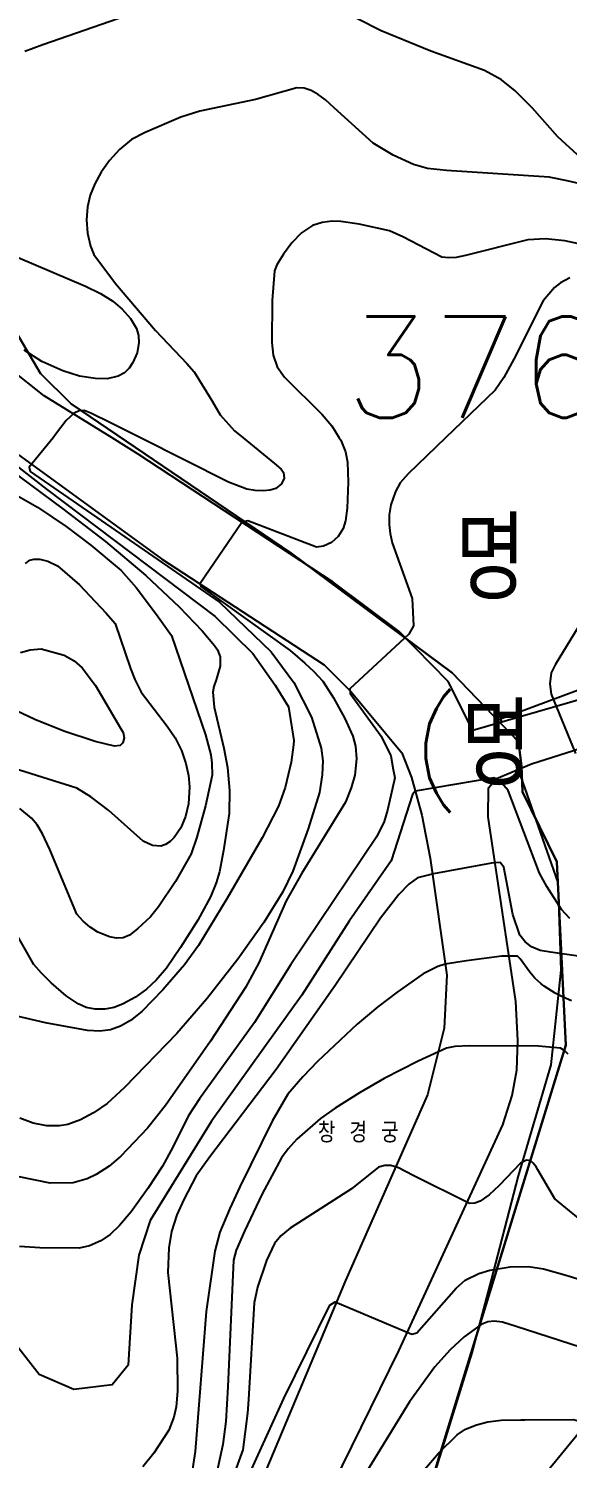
# Model space of a CAD drawing. Header units: feet. Extents: x 197796 to 199821, y 552499 to 555392.
# Drawn here: x 199430.7 to 199483.8, y 553837.4 to 553978.5 of the extents above; entities that cross this region are included whole.
import ezdxf

# ---------------------------------------------------------------- set-up
doc = ezdxf.new("R2010")
doc.units = ezdxf.units.FT
doc.header["$MEASUREMENT"] = 0
for name, color, linetype in [('AAC001', 7, 'CONTINUOUS'), ('ADA085', 1, 'CONTINUOUS'), ('CAA001', 7, 'CONTINUOUS'), ('CAA002', 30, 'CONTINUOUS'), ('wipco_지적', 20, 'CONTINUOUS'), ('ZC003', 7, 'CONTINUOUS'), ('ZC251', 7, 'CONTINUOUS'), ('ZC252', 7, 'CONTINUOUS'), ('ZC601', 7, 'CONTINUOUS')]:
    doc.layers.add(name, color=color, linetype=linetype)
doc.styles.add('NGSW', font='ROMANS.shx', dxfattribs={"bigfont": 'NGSW.shx'})

msp = doc.modelspace()

# ---------------------------------------------------------------- linework, layer by layer
at = {"layer": 'AAC001', "color": 255}
for points in [[(199554.63, 553884.19), (199552.65, 553884.73), (199551.05, 553886), (199544.51, 553891.74), (199537.07, 553899), (199529.76, 553904.82), (199515.32, 553913.49), (199503.65, 553920.1), (199498.13, 553918.53), (199490.99, 553915.48), (199477.21, 553910.34), (199477.31, 553910.05)], [(199478.95, 553905.4), (199482.88, 553894.25), (199483.18, 553885.58), (199482.18, 553876.24), (199478.97, 553865.29), (199476.25, 553854.91), (199474.39, 553847.83), (199470.66, 553835.71), (199466.51, 553824.89), (199461.83, 553815.61), (199456.74, 553806.56), (199450.44, 553797.81), (199443.32, 553789.21), (199433.72, 553777.3), (199424.97, 553766.09), (199416.76, 553755.41), (199420.48, 553727.95), (199422.21, 553716.65), (199423.54, 553700.88), (199424.67, 553693.53), (199425.56, 553687.76), (199429.86, 553667.61)]]:
    msp.add_lwpolyline(points, dxfattribs=at)
at = {"layer": 'ADA085', "color": 255}
for points in [[(199438.92, 553938.11), (199432.23, 553942.25), (199428.83, 553944.97)], [(199427.37, 553938.11), (199443.79, 553926.16), (199459.82, 553915.7), (199462.5, 553913.06), (199467.5, 553907.03), (199468.44, 553904.59), (199469.45, 553900.87), (199470.27, 553896.63), (199471.92, 553885.1), (199471.67, 553879.86), (199470.01, 553873.28), (199461.94, 553854.97), (199453.14, 553833.95), (199441.84, 553816.47), (199426.04, 553797.93), (199423.96, 553789.46), (199408.21, 553759.41), (199407.66, 553758.73), (199407.09, 553758.32), (199406.06, 553758.06), (199405.18, 553758.15), (199403.76, 553759)], [(199558.37, 553875.34), (199551.82, 553882.78), (199541.58, 553893.46), (199533.83, 553900.5), (199528.7, 553904.22), (199517.22, 553911.25), (199511.94, 553913.54), (199508.82, 553914.71), (199504.34, 553915.39), (199497.77, 553915.45), (199495.09, 553915.19), (199474.5, 553909.24), (199472.07, 553914.06), (199467.22, 553919), (199460.71, 553923.86), (199441.49, 553936.52), (199438.92, 553938.11)], [(199456.09, 553825.39), (199467.18, 553848.02), (199477.46, 553870.32), (199478.37, 553873.23), (199478.83, 553875.71), (199478.92, 553878.65), (199478.74, 553882.5), (199476.01, 553900.73), (199476.04, 553903.58), (199476.83, 553904.51), (199480.28, 553905.95), (199491.35, 553909.46), (199493.58, 553909.9), (199500.75, 553910.2), (199504.73, 553909.99), (199509.12, 553909.12), (199511.55, 553908.45), (199512.86, 553907.88), (199527.3, 553898.85), (199536.63, 553891.85), (199551.21, 553877.21), (199557.58, 553870.33), (199558.37, 553869.04)], [(199495.88, 553850.11), (199487.41, 553842.92), (199481.28, 553835.45), (199479.6, 553818.81), (199479.82, 553800.37), (199479.24, 553798.39), (199478.75, 553797.98), (199465.25, 553793.65)]]:
    msp.add_lwpolyline(points, dxfattribs=at)
at = {"layer": 'CAA001', "color": 255}
for points, elevation in [([(199440.33, 553979.77), (199432.1, 553976.89), (199430.31, 553976.25)], 55), ([(199485.19, 553965.69), (199482.88, 553967.83), (199480.34, 553970.68), (199478.65, 553972.35), (199477.32, 553973.44), (199475.65, 553974.37), (199470.36, 553976.27), (199465.44, 553978.27), (199463.06, 553979.48)], 55), ([(199429.66, 553955.91), (199436.31, 553953.07), (199437.77, 553952.35), (199438.99, 553951.6), (199439.93, 553950.82), (199440.74, 553949.9), (199441.32, 553948.89), (199441.53, 553948.2), (199441.57, 553947.52), (199441.38, 553946.51), (199440.98, 553945.54), (199440.61, 553944.99), (199440.13, 553944.53), (199439.53, 553944.19), (199438.45, 553943.95), (199437.27, 553943.97), (199435.7, 553944.2), (199434.05, 553944.72), (199431.98, 553945.66), (199430.24, 553946.78)], 55), ([(199429.47, 553935.37), (199432.44, 553933.06), (199449.07, 553920.48), (199452.79, 553916.84), (199455.01, 553913.7), (199456.3, 553911.56), (199456.84, 553908.25), (199456.82, 553907.81), (199456.59, 553906.12), (199455.97, 553903.62), (199455.34, 553901.77), (199453.73, 553898.63), (199450.25, 553892.64), (199447.43, 553888.02), (199446.06, 553886.11), (199443.94, 553883.66), (199441.85, 553881.52), (199440.75, 553880.62), (199439.76, 553880.05), (199438.76, 553879.7), (199437.72, 553879.56), (199436.48, 553879.62), (199432.34, 553880.39), (199428.4, 553881.31)], 55), ([(199485.36, 553886.91), (199482.15, 553887.36), (199481.12, 553887.54), (199480.29, 553887.88), (199479.64, 553888.37), (199479.13, 553889.04), (199478.45, 553891.08), (199477.54, 553895.76), (199477.2, 553896.22), (199476.34, 553896.16), (199470.61, 553895.08), (199469.56, 553894.84), (199469.03, 553894.68), (199468.18, 553894.08), (199467.19, 553893.06), (199465.38, 553890.73), (199460.91, 553884.08), (199455.1, 553875.77), (199448.55, 553867.15), (199447.2, 553865.3), (199445.98, 553862.95), (199445.31, 553861.43), (199444.79, 553859.78), (199444.51, 553858.2), (199444.42, 553855.75), (199445.35, 553847.3), (199445.37, 553844.03), (199445.24, 553842.5), (199445.01, 553841.47), (199444.52, 553840.18), (199443.05, 553837.92), (199441.96, 553836.58)], 50), ([(199493.26, 553836.42), (199494.01, 553841.05), (199493.9, 553841.5), (199490.71, 553845.94), (199490.34, 553846.23), (199485.17, 553848.34), (199478.75, 553850.42), (199477.42, 553850.85), (199476.59, 553850.96), (199475.98, 553850.88), (199475.3, 553850.61), (199473.63, 553849.4), (199472.25, 553848.13), (199470.73, 553846.45), (199468.26, 553843), (199463.63, 553835.48)], 45)]:
    msp.add_lwpolyline(points, dxfattribs=dict(at, elevation=elevation))
at = {"layer": 'CAA002', "color": 255}
for points, elevation in [([(199488.05, 553962.5), (199483.8, 553963.49), (199482.02, 553963.84), (199471.9, 553964.5), (199470.01, 553964.69), (199468.64, 553965.1), (199466.65, 553966.02), (199464.65, 553967.21), (199460.82, 553970.68), (199459.95, 553971.48), (199459.25, 553972), (199458.55, 553972.39), (199457.86, 553972.61), (199457.15, 553972.64), (199453.07, 553971.49), (199447.58, 553970.36), (199445.71, 553969.76), (199442.19, 553968.26), (199440.83, 553967.54), (199439.64, 553966.58), (199438.65, 553965.47), (199437.84, 553964.32), (199437.21, 553963.19), (199436.76, 553962.07), (199436.48, 553960.91), (199436.39, 553959.64), (199436.49, 553958.31), (199436.78, 553957.03), (199437.13, 553956.22), (199439.27, 553953.33), (199443.2, 553948.7), (199446.28, 553945.46), (199447.01, 553944.64), (199448.75, 553941.79), (199449.58, 553940.37), (199450.98, 553938.8), (199451.83, 553938.11)], 54), ([(199486.33, 553956.95), (199483.56, 553957.55), (199481.64, 553957.77), (199479.9, 553957.66), (199473.78, 553956.1), (199472.84, 553955.91), (199472.13, 553955.88), (199471.42, 553955.96), (199467.58, 553957.95), (199466.26, 553958.54), (199463.27, 553959.2), (199461.49, 553959.47), (199460.63, 553959.5), (199459.62, 553959.37), (199458.69, 553959.07), (199457.61, 553958.36), (199456.64, 553957.35), (199455.81, 553956.24), (199455.18, 553955.19), (199454.94, 553954.59), (199454.72, 553951.67), (199454.67, 553947.52), (199454.79, 553946.26), (199455.21, 553945.13), (199455.93, 553944.09), (199459.65, 553940.43), (199460.6, 553939.3), (199461.32, 553938.11)], 53), ([(199484.05, 553953.89), (199483.12, 553953.4), (199482.53, 553952.95), (199481.44, 553951.65), (199478.52, 553945.88), (199477.56, 553944.06), (199476.7, 553942.81), (199471.79, 553938.11)], 52), ([(199441.72, 553938.11), (199438.76, 553939.6), (199436.84, 553940.56), (199436.17, 553940.8), (199435.66, 553940.78), (199435.19, 553940.56), (199434.4, 553939.82), (199433.35, 553938.45), (199433.11, 553938.11)], 54), ([(199461.32, 553938.11), (199461.46, 553937.89), (199461.92, 553936.74), (199462.12, 553935.7), (199462.2, 553933.75), (199462.1, 553931.18), (199461.95, 553929.94), (199461.72, 553929.18), (199461.21, 553928.38), (199460.54, 553927.78), (199459.75, 553927.42), (199459.07, 553927.33), (199452.29, 553929.93), (199451.72, 553929.76), (199447.6, 553923.75), (199447.68, 553923.43), (199456.48, 553917.14), (199457.93, 553915.87), (199458.81, 553915.06), (199459.69, 553914.12), (199460.76, 553912.47), (199461.86, 553910.42), (199462.66, 553908.68), (199462.93, 553907.69), (199463.03, 553906.44), (199462.86, 553904.83), (199462.51, 553903.57), (199461.95, 553902.17), (199457.64, 553895.15), (199456.09, 553892.43), (199453.4, 553886.3), (199452.06, 553883.86), (199448.61, 553878.59), (199444.2, 553872.22), (199442.4, 553869.98), (199439.77, 553867.23), (199438.64, 553866.24), (199437.35, 553865.42), (199436.47, 553865), (199435.09, 553864.59), (199432.83, 553864.57), (199429.75, 553865.19)], 53), ([(199471.79, 553938.11), (199468.1, 553934.56), (199467.34, 553933.69), (199466.85, 553932.81), (199466.4, 553931.52), (199466.25, 553930.53), (199466.23, 553929.58), (199466.33, 553928.67), (199466.55, 553927.75), (199468.51, 553922.27), (199468.63, 553919.58), (199468.19, 553918.75), (199462.35, 553913.36), (199462.4, 553912.9), (199465.46, 553908.66), (199466.39, 553906.73), (199466.65, 553905.39), (199466.8, 553904.55), (199466.09, 553901.38), (199465.75, 553900.25), (199465.03, 553898.78), (199456.53, 553886.13), (199452.95, 553880.42), (199447.54, 553872.9), (199446.43, 553871.19), (199444.9, 553868.12), (199443.89, 553866.24), (199442.45, 553864.03), (199440.8, 553861.75), (199439.66, 553860.38), (199438.74, 553859.5), (199437.82, 553858.87), (199436.7, 553858.37), (199435.69, 553858.14), (199431.81, 553858.18), (199429.8, 553858.32)], 52), ([(199433.11, 553938.11), (199430.75, 553935.21), (199430.84, 553934.81), (199449.5, 553921.89), (199454.59, 553917.01), (199456.84, 553913.97), (199458.59, 553910.55), (199459.53, 553907.5), (199459.71, 553906.23), (199459.65, 553904.85), (199459.36, 553903.13), (199458.26, 553899.53), (199456.74, 553895.35), (199455.75, 553893.32), (199453.88, 553890.29), (199451.32, 553886.66), (199448.27, 553882.77), (199445.29, 553879.35), (199440.13, 553874), (199438.44, 553872.43), (199437.09, 553871.5), (199435.8, 553870.81), (199434.57, 553870.37), (199433.75, 553870.22), (199432.48, 553870.23), (199431.15, 553870.5), (199429.81, 553870.99)], 54), ([(199451.83, 553938.11), (199454.92, 553935.59), (199455.6, 553935.04), (199455.83, 553934.69), (199455.88, 553934.14), (199455.62, 553933.58), (199455.05, 553933.13), (199454.5, 553932.94), (199453.81, 553932.87), (199453.03, 553932.91), (199452.22, 553933.04), (199450.4, 553933.75), (199441.72, 553938.11)], 54), ([(199426.65, 553936.59), (199434.08, 553931.11), (199438.27, 553927.9), (199442.26, 553924.52), (199445.52, 553921.44), (199447.8, 553919.06), (199449.02, 553917.61), (199449.31, 553917.18), (199449.58, 553916.49), (199449.57, 553915.58), (199449.17, 553914.23), (199448.96, 553913.57), (199448.84, 553913.01), (199448.98, 553911.53), (199449.94, 553907.5), (199450.31, 553905.58), (199450.49, 553903.32), (199450.45, 553901.05), (199449.91, 553897.38), (199449.5, 553895.28), (199449.19, 553894.2), (199448.63, 553892.81), (199447.37, 553890.52), (199445.66, 553887.83), (199444.27, 553885.79), (199443.27, 553884.59), (199442.31, 553883.72), (199441.23, 553882.93), (199440.02, 553882.25), (199439.12, 553881.91), (199438.19, 553881.73), (199437.26, 553881.72), (199436.38, 553881.91), (199435.57, 553882.26), (199434.38, 553883.05), (199432.9, 553884.35), (199431.95, 553885.29), (199431.2, 553886.13), (199427.8, 553892.1)], 56), ([(199428.57, 553932.98), (199431.58, 553931.27), (199434.4, 553929.37), (199436.82, 553927.53), (199439.81, 553925.01), (199441.3, 553923.35), (199443.31, 553920.69), (199444.77, 553918.6), (199448.12, 553908.8), (199448.65, 553906.83), (199448.77, 553906.02), (199448.78, 553904.84), (199448.12, 553901.8), (199447.28, 553898.71), (199446.72, 553897.05), (199445.18, 553894.32), (199443.49, 553891.83), (199442.72, 553890.86), (199441.44, 553889.65), (199440.63, 553889.04), (199440.01, 553888.78), (199439.36, 553888.74), (199438.66, 553888.86), (199437.52, 553889.33), (199436.76, 553889.82), (199436.06, 553890.41), (199435.44, 553891.1), (199432.79, 553897.49), (199432.06, 553899.05), (199431.53, 553899.91), (199430.96, 553900.58), (199429.81, 553901.53)], 57), ([(199430.37, 553925.73), (199430.8, 553926.04), (199431.2, 553926.13), (199431.81, 553926.13), (199432.6, 553925.96), (199433.54, 553925.49), (199435.71, 553923.61), (199436.74, 553922.54), (199438.34, 553920.83), (199439.24, 553919.78), (199440.73, 553915.35), (199441.15, 553914.26), (199441.8, 553913.02), (199444.34, 553909.65), (199445.15, 553908.5), (199445.77, 553907.25), (199446.19, 553905.98), (199446.45, 553904.79), (199446.56, 553903.69), (199446.46, 553902), (199446.16, 553900.74), (199445.7, 553899.63), (199445.04, 553898.68), (199444.64, 553898.28), (199444.2, 553897.98), (199443.72, 553897.82), (199442.91, 553897.89), (199441.97, 553898.33), (199438.59, 553901.33), (199436.83, 553902.69), (199435.46, 553903.56), (199428.65, 553905.67)], 58), ([(199484.89, 553919.42), (199482.62, 553915.72), (199482.22, 553914.93), (199482.09, 553913.85), (199482.22, 553912.83), (199484.63, 553906.98)], 51), ([(199429.89, 553916.92), (199430.85, 553917.21), (199431.94, 553917.3), (199434.21, 553916.68), (199435.19, 553916.1), (199435.98, 553915.42), (199437.27, 553913.68), (199439.76, 553909.48), (199440.01, 553909.05), (199440.12, 553908.51), (199439.97, 553908.02), (199439.73, 553907.75), (199439.16, 553907.68), (199437.24, 553908.14), (199434.15, 553909.17), (199431.31, 553910.33), (199429.56, 553911.15)], 59), ([(199484.06, 553890.68), (199483.23, 553891.58), (199481.8, 553893.83), (199481.08, 553895.16), (199477.99, 553903.3), (199477.12, 553904.31), (199476.55, 553904.55), (199468.82, 553903.25), (199468.54, 553902.92), (199466.45, 553896.36), (199462.31, 553890.41), (199457.63, 553883.11), (199448.73, 553870.68), (199442.69, 553860.87), (199441.55, 553857.45), (199440.86, 553852.55), (199440.52, 553846.62), (199438.92, 553844.68), (199435.16, 553844.22), (199431.73, 553845.7), (199427.97, 553850.49)], 51), ([(199484.22, 553882.57), (199483.41, 553882.93), (199482.62, 553883.32), (199481.87, 553883.76), (199481.51, 553884), (199481.18, 553884.27), (199480.61, 553884.8), (199480.1, 553885.4), (199479.16, 553886.7), (199478.88, 553886.96), (199477.35, 553886.96), (199473.85, 553886.52), (199471.77, 553886.17), (199471.03, 553885.96), (199469.6, 553885.21), (199467.03, 553883.42), (199465.13, 553881.97), (199463.07, 553880.26), (199459.18, 553876.56), (199457.74, 553875.06), (199456.25, 553873.34), (199454.7, 553870.67), (199451.52, 553864.2), (199450.52, 553862.05), (199449.54, 553859.72), (199449.05, 553857.87), (199448.2, 553851.89), (199447.12, 553838.1), (199446.7, 553835.28)], 49), ([(199483.9, 553877.29), (199483.55, 553877.62), (199483.15, 553877.88), (199480.98, 553878.1), (199474.13, 553878.12), (199472.73, 553878.05), (199471.88, 553877.9), (199469.11, 553876.61), (199465.76, 553874.89), (199463.31, 553873.47), (199460.93, 553871.97), (199459.47, 553870.96), (199457.14, 553868.91), (199456.27, 553867.97), (199455.61, 553867.08), (199453.73, 553863.52), (199451.96, 553859.83), (199451.15, 553857.95), (199450.88, 553856.96), (199450.33, 553844.47), (199450.13, 553841.06), (199449.84, 553838.77), (199449.02, 553834.98)], 48), ([(199486.34, 553859.92), (199482.56, 553863.03), (199480.9, 553865.88), (199480.73, 553866.17), (199480.45, 553866.55), (199480.2, 553866.76), (199479.78, 553866.83), (199479.18, 553866.53), (199477.1, 553864.35), (199476.09, 553863.41), (199475.22, 553862.8), (199474.68, 553862.59), (199474.15, 553862.56), (199468.62, 553865.33), (199467.15, 553866.08), (199466.41, 553866.31), (199465.8, 553866.31), (199465.18, 553866.15), (199462.53, 553864.01), (199456.49, 553860.12), (199455.56, 553859.38), (199454.94, 553858.6), (199454.14, 553856.95), (199453.27, 553854.3), (199452.94, 553852.75), (199452.37, 553843.23), (199452.27, 553841.88), (199451.8, 553838.26), (199449.54, 553832.01)], 47), ([(199451.81, 553834.43), (199455.85, 553843.33), (199460.38, 553852.53), (199460.91, 553852.86), (199468.49, 553849.65), (199468.97, 553849.8), (199472.84, 553854.21), (199473.74, 553854.98), (199475.07, 553855.64), (199476.16, 553855.99), (199478.17, 553856.3), (199479.99, 553856.33), (199481.46, 553856.12), (199483.78, 553855.44), (199487.27, 553854.38), (199492.84, 553851.81), (199493.96, 553851.3), (199495.29, 553850.28), (199499.48, 553845.27), (199499.38, 553844.6), (199497.64, 553842.41), (199497.13, 553840.41), (199496.74, 553834.9)], 46), ([(199468.32, 553834.67), (199471.11, 553837.93), (199472.94, 553839.72), (199473.78, 553840.28), (199474.84, 553840.72), (199475.98, 553841.03), (199477.27, 553841.19), (199479.22, 553841.2), (199479.61, 553841.2), (199484.43, 553841.26), (199484.89, 553841.12), (199488.95, 553838.16), (199489.12, 553837.76), (199488.31, 553831.62)], 44)]:
    msp.add_lwpolyline(points, dxfattribs=dict(at, elevation=elevation))
at = {"layer": 'wipco_지적', "color": 20}
for points in [[(199453.51, 554073.82), (199459.55, 554053.33), (199461.57, 554046.52), (199458.08, 554045.61), (199465.18, 554028.26), (199472.74, 554015.37), (199459.56, 553997.75), (199450.02, 553994.56), (199434.06, 553994.06), (199428.16, 553991.45), (199424.24, 553975.48), (199423.45, 553963.42), (199426.49, 553953.5), (199431.87, 553944.47), (199434.89, 553941.47), (199456.58, 553926.75), (199472.46, 553914.91), (199478.99, 553908.12), (199479.29, 553905.76), (199479.39, 553903.17), (199482.77, 553896.27), (199483.67, 553878.18), (199469.74, 553832.84)], [(199469.74, 553832.84), (199483.67, 553878.18), (199482.77, 553896.27), (199479.39, 553903.17), (199479.29, 553905.76), (199478.99, 553908.12), (199472.46, 553914.91), (199456.58, 553926.75), (199434.89, 553941.47), (199431.87, 553944.47), (199426.49, 553953.5)]]:
    msp.add_lwpolyline(points, dxfattribs=at)

# ---------------------------------------------------------------- texts
at = {"layer": 'ZC003', "style": 'NGSW'}
msp.add_text('창 경 궁', height=2, rotation=359.99, dxfattribs=at).set_placement((199459.2, 553868.56))
at = {"layer": 'ZC251', "style": 'NGSW'}
msp.add_text('명 륜 동 3 가', height=8, dxfattribs=at).set_placement((199472.74, 553922.16))
at = {"layer": 'ZC252', "style": 'NGSW'}
msp.add_text('(명 륜 3 가 동)', height=8, dxfattribs=at).set_placement((199468.5, 553903.8))
at = {"layer": 'ZC601', "style": 'NGSW'}
msp.add_text('376082039', height=10, dxfattribs=at).set_placement((199461.87, 553940.1))

doc.saveas('drawing.dxf')
